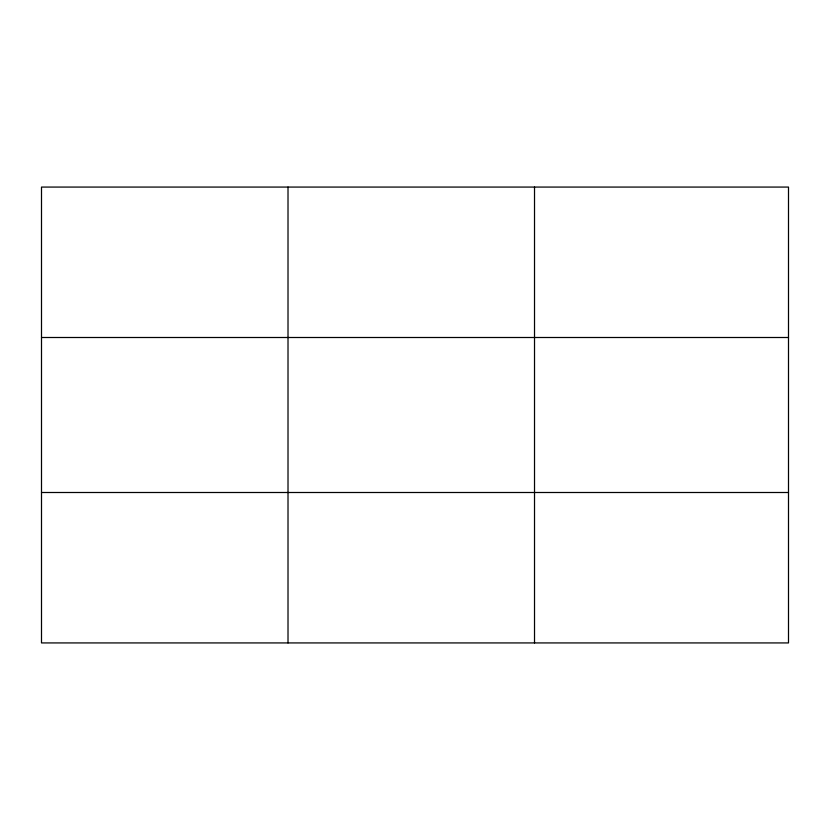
<?xml version="1.0" encoding="UTF-8"?>
<svg xmlns="http://www.w3.org/2000/svg" width="830" height="830" viewBox="0 0 830 830"><rect width="100%" height="100%" fill="white"/><g stroke="black" fill="none" stroke-linecap="round" stroke-linejoin="round"><path stroke-width="1.25" d="M288.01 642.928L288.01 187.072M534.52 642.928L534.52 187.072M788.5 492.501L788.5 642.928L41.5 642.928L41.5 187.072L788.5 187.072L788.5 492.501L41.5 492.501M41.5 337.499L788.5 337.499"/></g></svg>
